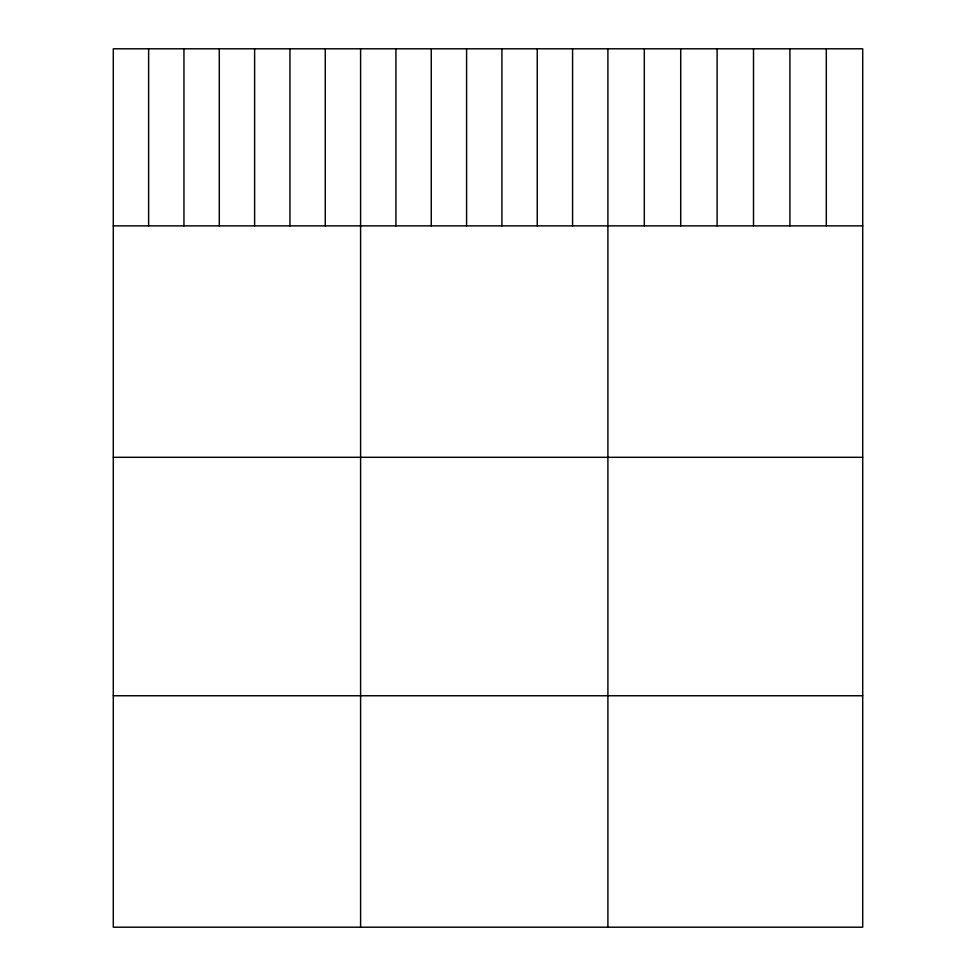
<?xml version="1.0" encoding="UTF-8"?>
<svg xmlns="http://www.w3.org/2000/svg" width="976" height="976" viewBox="0 0 976 976"><rect width="100%" height="100%" fill="white"/><g stroke="black" fill="none" stroke-linecap="round" stroke-linejoin="round"><path stroke-width="1.46" d="M862.711 225.871L862.711 927.2L113.289 927.2L113.289 48.8L862.711 48.8L862.711 225.871L113.289 225.871M113.289 457.305L862.711 457.305M113.289 695.754L862.711 695.754M826.306 48.8L826.306 225.871M789.901 48.8L789.901 225.871M753.509 48.8L753.509 225.871M717.104 48.8L717.104 225.871M680.711 48.8L680.711 225.871M644.306 48.8L644.306 225.871M607.902 48.8L607.902 927.2M572.583 48.8L572.583 225.871M537.251 48.8L537.251 225.871M501.92 48.8L501.92 225.871M466.589 48.8L466.589 225.871M431.258 48.8L431.258 225.871M395.927 48.8L395.927 225.871M360.595 48.8L360.595 927.2M325.264 48.8L325.264 225.871M289.945 48.8L289.945 225.871M254.614 48.8L254.614 225.871M219.283 48.8L219.283 225.871M183.952 48.8L183.952 225.871M148.62 48.8L148.62 225.871"/></g></svg>
